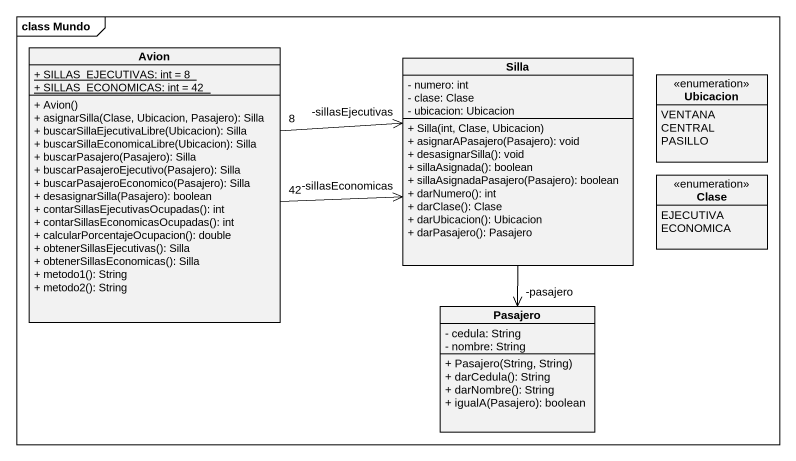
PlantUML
@startuml
mainframe class Mundo
hide circle
hide empty members
skinparam classAttributeIconSize 0
class Avion {
  {static} + SILLAS_EJECUTIVAS: int = 8
  {static} + SILLAS_ECONOMICAS: int = 42
  + Avion()
  + asignarSilla(Clase, Ubicacion, Pasajero): Silla
  + buscarSillaEjecutivaLibre(Ubicacion): Silla
  + buscarSillaEconomicaLibre(Ubicacion): Silla
  + buscarPasajero(Pasajero): Silla
  + buscarPasajeroEjecutivo(Pasajero): Silla
  + buscarPasajeroEconomico(Pasajero): Silla
  + desasignarSilla(Pasajero): boolean
  + contarSillasEjecutivasOcupadas(): int
  + contarSillasEconomicasOcupadas(): int
  + calcularPorcentajeOcupacion(): double
  + obtenerSillasEjecutivas(): Silla
  + obtenerSillasEconomicas(): Silla
  + metodo1(): String
  + metodo2(): String
}
class Silla {
  - numero: int
  - clase: Clase
  - ubicacion: Ubicacion
  + Silla(int, Clase, Ubicacion)
  + asignarAPasajero(Pasajero): void
  + desasignarSilla(): void
  + sillaAsignada(): boolean
  + sillaAsignadaPasajero(Pasajero): boolean
  + darNumero(): int
  + darClase(): Clase
  + darUbicacion(): Ubicacion
  + darPasajero(): Pasajero
}
enum Ubicacion {
  VENTANA
  CENTRAL
  PASILLO
}
enum Clase {
  EJECUTIVA
  ECONOMICA
}
class Pasajero {
  - cedula: String
  - nombre: String
  + Pasajero(String, String)
  + darCedula(): String
  + darNombre(): String
  + igualA(Pasajero): boolean
}
Avion "8" -right-> "-sillasEjecutivas" Silla
Avion "42" -right-> "-sillasEconomicas" Silla
Silla --> "-pasajero" Pasajero
@enduml
